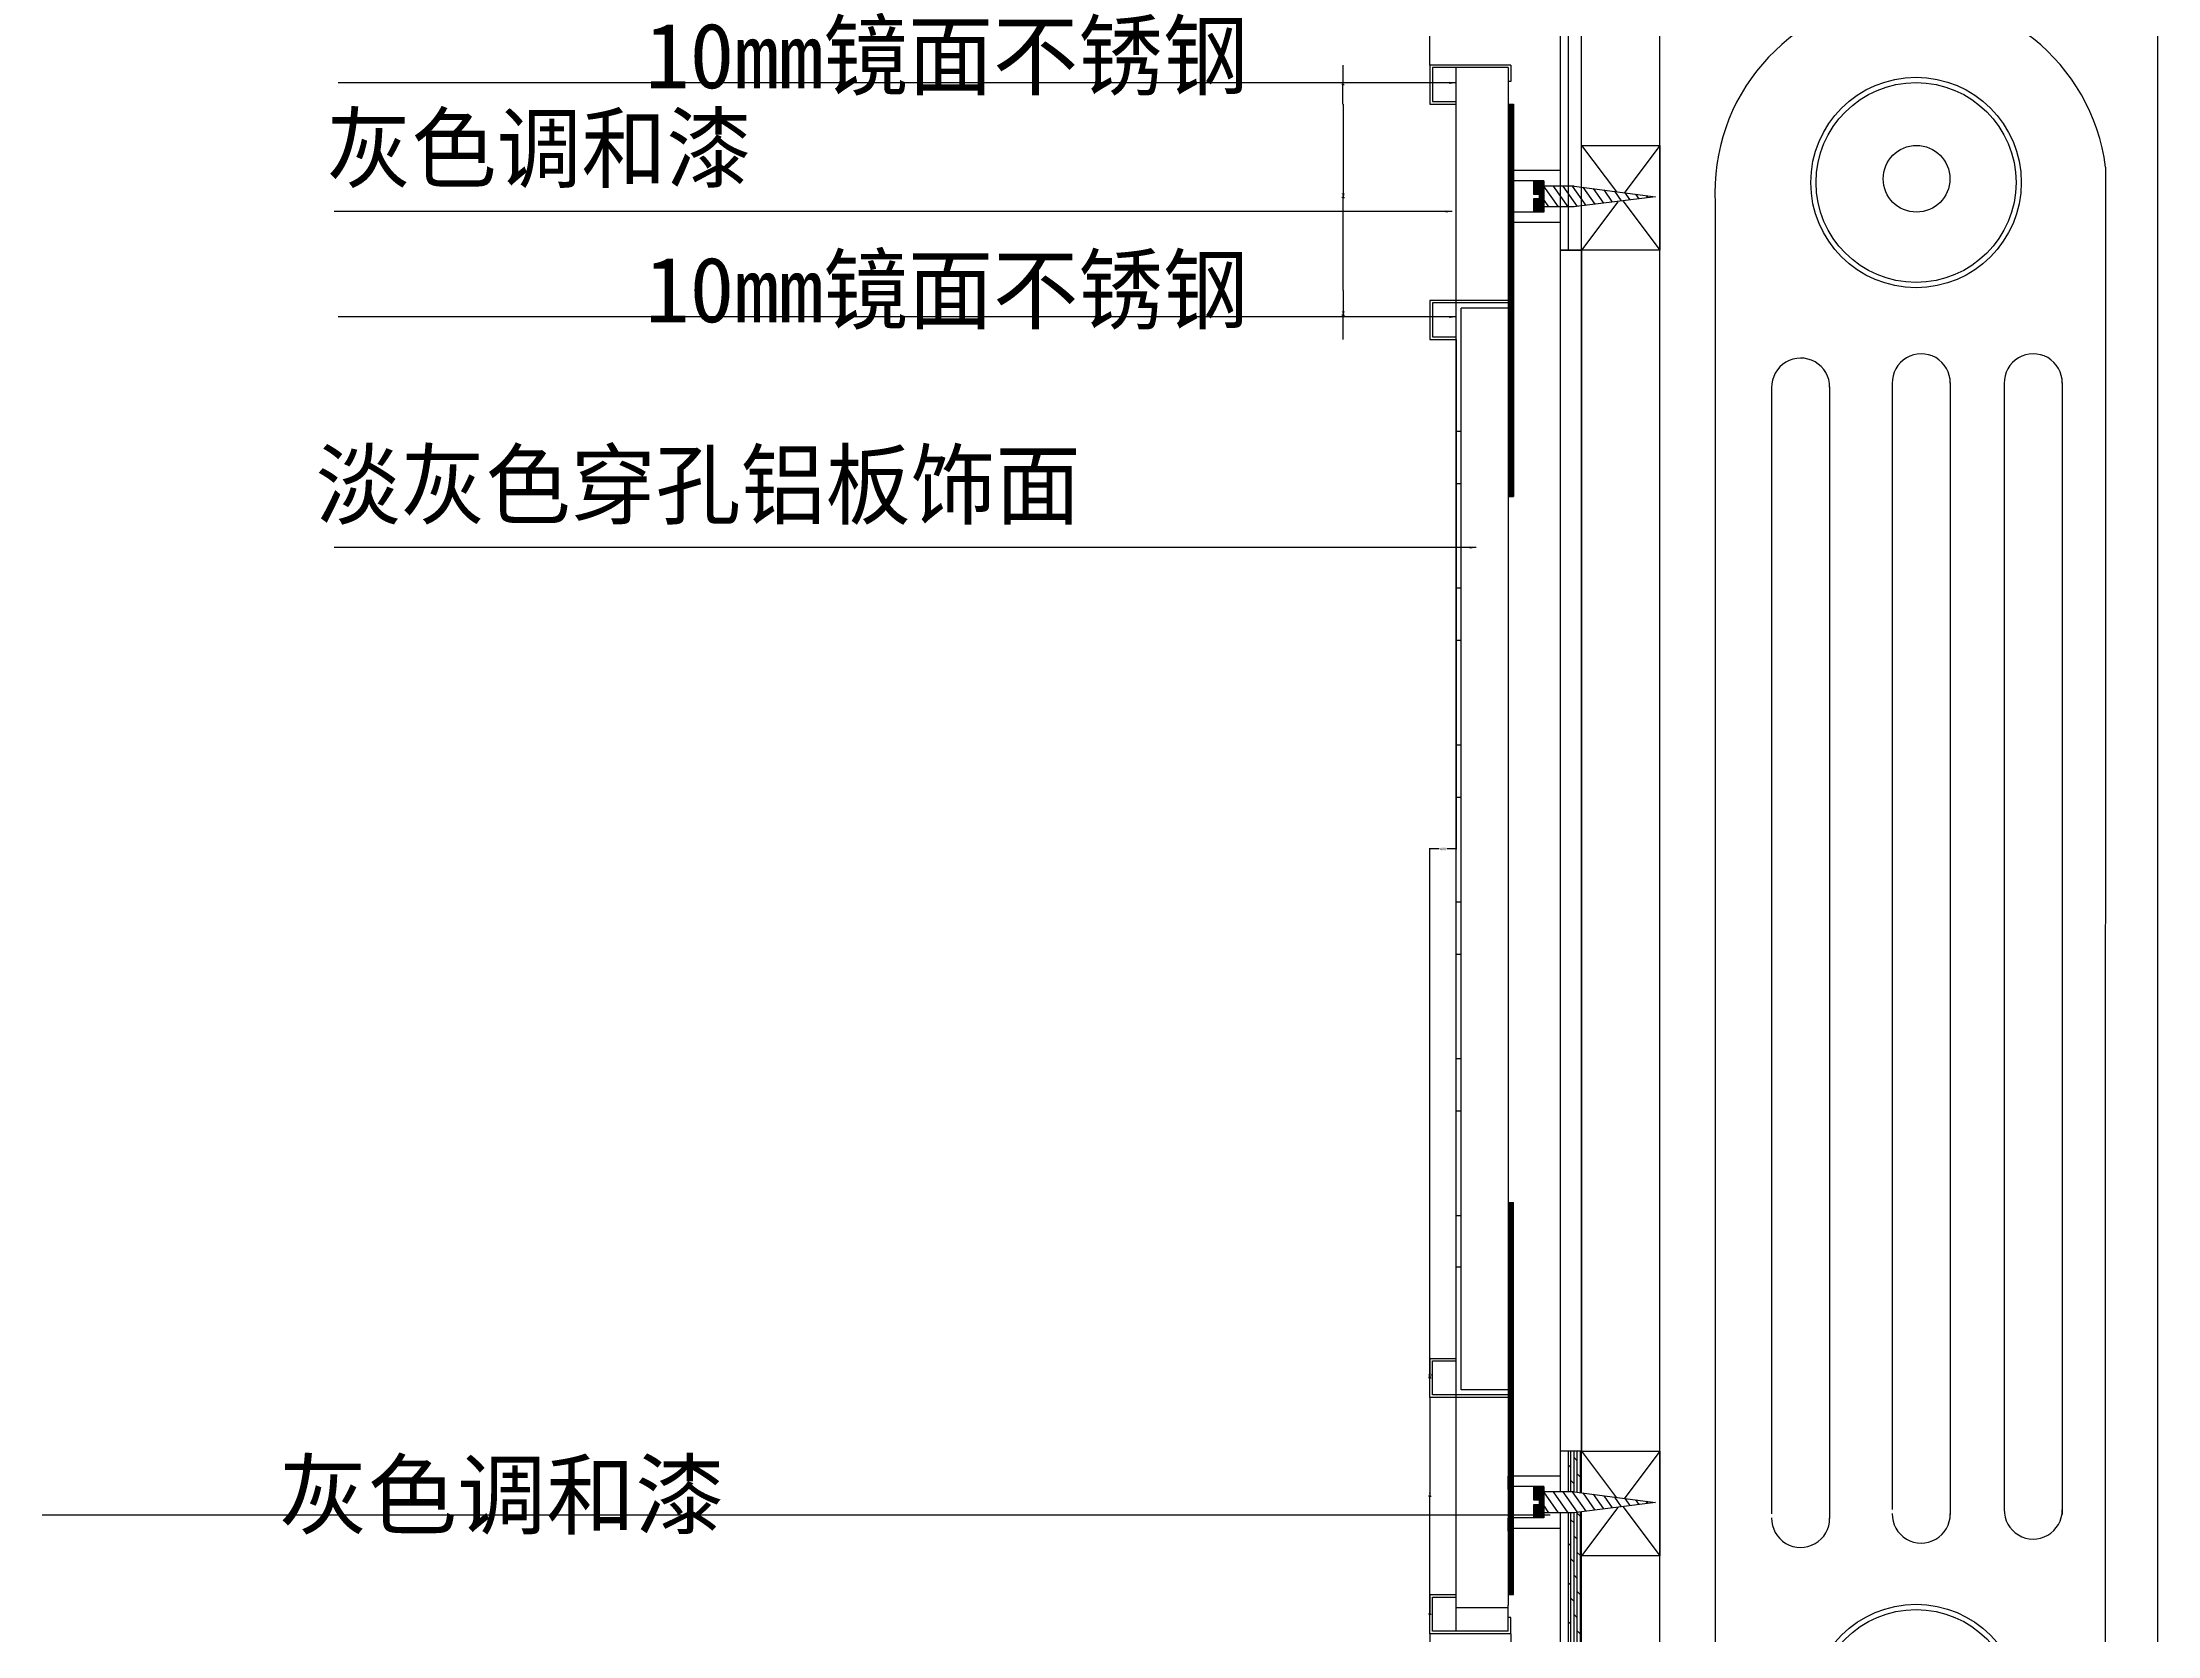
# Model space of a CAD drawing. Header units: metres. Extents: x 277038 to 277981, y -2099 to -699.
# Drawn here: x 277038 to 277847, y -1626 to -1017 of the extents above; entities that cross this region are included whole.
import ezdxf

# ---------------------------------------------------------------- set-up
doc = ezdxf.new("R2010")
doc.units = ezdxf.units.M
for name, color, linetype in [('10', 8, 'Continuous'), ('10地线纹理填充', 8, 'Continuous'), ('17', 1, 'Continuous'), ('3', 2, 'Continuous'), ('6', 1, 'Continuous'), ('7', 7, 'Continuous')]:
    doc.layers.add(name, color=color, linetype=linetype)
doc.dimstyles.get("Standard").update_dxf_attribs({"dimtxt": 2.5, "dimasz": 2.5, "dimexe": 1.25, "dimexo": 0.625, "dimtad": 1, "dimcen": 2.5, "dimazin": 3, "dimtfac": 1, "dimtmove": 0, "dimatfit": 3})

# ---------------------------------------------------------------- blocks, each defined once
blk = doc.blocks.new('_CLOSEDFILLED')
at = {"color": 0, "linetype": 'BYBLOCK'}
blk.add_solid([(-1, 0.2), (0, 0), (-1, -0.2)], dxfattribs=at)
blk = doc.blocks.new('*D1')
for p, q in [((277579.13, -1130.45), (277579.13, -1325.26)), ((277572.63, -1325.26), (277568.88, -1325.26)), ((277569.13, -1520.08), (277569.13, -1325.26)), ((277579.38, -1325.26), (277575.63, -1325.26))]:
    blk.add_line(p, q)
at = {"layer": 'Defpoints'}
for p in [(277579.13, -1130.45), (277579.13, -1325.26), (277569.13, -1520.08)]:
    blk.add_point(p, dxfattribs=at)
at = {"layer": '7', "xscale": 0.25, "yscale": 0.25}
blk.add_blockref('_CLOSEDFILLED', (277569.13, -1325.26), dxfattribs=at)
at = {"layer": '7', "xscale": 0.25, "yscale": 0.25, "rotation": 180}
blk.add_blockref('_CLOSEDFILLED', (277579.13, -1325.26), dxfattribs=at)
at = {"layer": '7', "insert": (277574.13, -1325.26), "char_height": 1, "attachment_point": 5}
blk.add_mtext('400', dxfattribs=at)
blk = doc.blocks.new('*D2')
for p, q in [((277569.13, -1625.45), (277569.13, -1650.82)), ((277600.13, -1625.45), (277600.13, -1650.82)), ((277569.38, -1650.82), (277583.63, -1650.82)), ((277585.63, -1650.82), (277599.88, -1650.82))]:
    blk.add_line(p, q)
at = {"layer": 'Defpoints'}
for p in [(277569.13, -1625.45), (277600.13, -1625.45), (277569.13, -1650.82)]:
    blk.add_point(p, dxfattribs=at)
at = {"layer": '7', "xscale": 0.25, "yscale": 0.25, "rotation": 180}
blk.add_blockref('_CLOSEDFILLED', (277569.13, -1650.82), dxfattribs=at)
at = {"layer": '7', "xscale": 0.25, "yscale": 0.25}
blk.add_blockref('_CLOSEDFILLED', (277600.13, -1650.82), dxfattribs=at)
at = {"layer": '7', "insert": (277584.63, -1650.82), "char_height": 1, "attachment_point": 5}
blk.add_mtext('30', dxfattribs=at)
blk = doc.blocks.new('*D3')
for p, q in [((277569.13, -1520.08), (277569.13, -1527.58)), ((277568.88, -1527.58), (277568.63, -1527.58)), ((277569.13, -1535.08), (277569.13, -1527.58)), ((277569.13, -1527.58), (277569.13, -1527.58)), ((277569.38, -1527.58), (277569.63, -1527.58))]:
    blk.add_line(p, q)
at = {"layer": 'Defpoints'}
for p in [(277569.13, -1520.08), (277569.13, -1527.58), (277569.13, -1535.08)]:
    blk.add_point(p, dxfattribs=at)
at = {"layer": '7', "xscale": 0.25, "yscale": 0.25}
blk.add_blockref('_CLOSEDFILLED', (277569.13, -1527.58), dxfattribs=at)
at = {"layer": '7', "xscale": 0.25, "yscale": 0.25, "rotation": 180}
blk.add_blockref('_CLOSEDFILLED', (277569.13, -1527.58), dxfattribs=at)
at = {"layer": '7', "insert": (277569.13, -1526.455), "char_height": 1, "attachment_point": 5}
blk.add_mtext('10', dxfattribs=at)
blk = doc.blocks.new('*D4')
for p, q in [((277569.13, -1535.08), (277569.13, -1572.76)), ((277568.88, -1572.76), (277568.63, -1572.76)), ((277569.13, -1610.45), (277569.13, -1572.76)), ((277569.13, -1572.76), (277569.13, -1572.76)), ((277569.38, -1572.76), (277569.63, -1572.76))]:
    blk.add_line(p, q)
at = {"layer": 'Defpoints'}
for p in [(277569.13, -1535.08), (277569.13, -1572.76), (277569.13, -1610.45)]:
    blk.add_point(p, dxfattribs=at)
at = {"layer": '7', "xscale": 0.25, "yscale": 0.25}
blk.add_blockref('_CLOSEDFILLED', (277569.13, -1572.76), dxfattribs=at)
at = {"layer": '7', "xscale": 0.25, "yscale": 0.25, "rotation": 180}
blk.add_blockref('_CLOSEDFILLED', (277569.13, -1572.76), dxfattribs=at)
at = {"layer": '7', "insert": (277569.13, -1571.635), "char_height": 1, "attachment_point": 5}
blk.add_mtext('0', dxfattribs=at)
blk = doc.blocks.new('*D5')
for p, q in [((277569.13, -1610.45), (277569.13, -1617.95)), ((277568.88, -1617.95), (277568.63, -1617.95)), ((277569.13, -1625.45), (277569.13, -1617.95)), ((277569.13, -1617.95), (277569.13, -1617.95)), ((277569.38, -1617.95), (277569.63, -1617.95))]:
    blk.add_line(p, q)
at = {"layer": 'Defpoints'}
for p in [(277569.13, -1610.45), (277569.13, -1617.95), (277569.13, -1625.45)]:
    blk.add_point(p, dxfattribs=at)
at = {"layer": '7', "xscale": 0.25, "yscale": 0.25}
blk.add_blockref('_CLOSEDFILLED', (277569.13, -1617.95), dxfattribs=at)
at = {"layer": '7', "xscale": 0.25, "yscale": 0.25, "rotation": 180}
blk.add_blockref('_CLOSEDFILLED', (277569.13, -1617.95), dxfattribs=at)
at = {"layer": '7', "insert": (277569.13, -1616.825), "char_height": 1, "attachment_point": 5}
blk.add_mtext('0', dxfattribs=at)
blk = doc.blocks.new('*D7')
for p, q in [((277583.13, -992.4), (277568.88, -992.4)), ((277569.13, -1025.45), (277569.13, -992.4)), ((277599.38, -992.4), (277585.13, -992.4)), ((277599.13, -1007.11), (277599.13, -992.4))]:
    blk.add_line(p, q)
at = {"layer": 'Defpoints'}
for p in [(277599.13, -992.4), (277599.13, -1007.11), (277569.13, -1025.45)]:
    blk.add_point(p, dxfattribs=at)
at = {"layer": '7', "xscale": 0.25, "yscale": 0.25}
blk.add_blockref('_CLOSEDFILLED', (277569.13, -992.4), dxfattribs=at)
at = {"layer": '7', "xscale": 0.25, "yscale": 0.25, "rotation": 180}
blk.add_blockref('_CLOSEDFILLED', (277599.13, -992.4), dxfattribs=at)
at = {"layer": '7', "insert": (277584.13, -992.4), "char_height": 1, "attachment_point": 5}
blk.add_mtext('30', dxfattribs=at)
blk = doc.blocks.new('*D9')
for p, q in [((277569.13, -925.45), (277569.13, -975.45)), ((277568.88, -975.45), (277568.63, -975.45)), ((277569.13, -1025.45), (277569.13, -975.45)), ((277569.13, -975.45), (277569.13, -975.45)), ((277569.38, -975.45), (277569.63, -975.45))]:
    blk.add_line(p, q)
at = {"layer": 'Defpoints'}
for p in [(277569.13, -925.45), (277569.13, -975.45), (277569.13, -1025.45)]:
    blk.add_point(p, dxfattribs=at)
at = {"layer": '7', "xscale": 0.25, "yscale": 0.25}
blk.add_blockref('_CLOSEDFILLED', (277569.13, -975.45), dxfattribs=at)
at = {"layer": '7', "xscale": 0.25, "yscale": 0.25, "rotation": 180}
blk.add_blockref('_CLOSEDFILLED', (277569.13, -975.45), dxfattribs=at)
at = {"layer": '7', "insert": (277569.13, -974.325), "char_height": 1, "attachment_point": 5}
blk.add_mtext('0', dxfattribs=at)
blk = doc.blocks.new('*D10')
for p, q in [((277535.9, -1025.45), (277535.9, -1032.95)), ((277535.65, -1032.95), (277535.4, -1032.95)), ((277535.9, -1040.45), (277535.9, -1032.95)), ((277535.9, -1032.95), (277535.9, -1032.95)), ((277536.15, -1032.95), (277536.4, -1032.95))]:
    blk.add_line(p, q)
at = {"layer": 'Defpoints'}
for p in [(277535.9, -1025.45), (277535.9, -1032.95), (277535.9, -1040.45)]:
    blk.add_point(p, dxfattribs=at)
at = {"layer": '7', "xscale": 0.25, "yscale": 0.25}
blk.add_blockref('_CLOSEDFILLED', (277535.9, -1032.95), dxfattribs=at)
at = {"layer": '7', "xscale": 0.25, "yscale": 0.25, "rotation": 180}
blk.add_blockref('_CLOSEDFILLED', (277535.9, -1032.95), dxfattribs=at)
at = {"layer": '7', "insert": (277535.9, -1031.825), "char_height": 1, "attachment_point": 5}
blk.add_mtext('0', dxfattribs=at)
blk = doc.blocks.new('*D11')
for p, q in [((277535.99, -1040.45), (277535.99, -1076.09)), ((277535.74, -1076.09), (277535.49, -1076.09)), ((277535.99, -1111.73), (277535.99, -1076.09)), ((277535.99, -1076.09), (277535.99, -1076.09)), ((277536.24, -1076.09), (277536.49, -1076.09))]:
    blk.add_line(p, q)
at = {"layer": 'Defpoints'}
for p in [(277535.99, -1040.45), (277535.99, -1076.09), (277535.99, -1111.73)]:
    blk.add_point(p, dxfattribs=at)
at = {"layer": '7', "xscale": 0.25, "yscale": 0.25}
blk.add_blockref('_CLOSEDFILLED', (277535.99, -1076.09), dxfattribs=at)
at = {"layer": '7', "xscale": 0.25, "yscale": 0.25, "rotation": 180}
blk.add_blockref('_CLOSEDFILLED', (277535.99, -1076.09), dxfattribs=at)
at = {"layer": '7', "insert": (277535.99, -1074.965), "char_height": 1, "attachment_point": 5}
blk.add_mtext('75', dxfattribs=at)
blk = doc.blocks.new('*D12')
for p, q in [((277535.99, -1111.73), (277535.99, -1121.09)), ((277535.74, -1121.09), (277535.49, -1121.09)), ((277535.99, -1130.45), (277535.99, -1121.09)), ((277535.99, -1121.09), (277535.99, -1121.09)), ((277536.24, -1121.09), (277536.49, -1121.09))]:
    blk.add_line(p, q)
at = {"layer": 'Defpoints'}
for p in [(277535.99, -1111.73), (277535.99, -1121.09), (277535.99, -1130.45)]:
    blk.add_point(p, dxfattribs=at)
at = {"layer": '7', "xscale": 0.25, "yscale": 0.25}
blk.add_blockref('_CLOSEDFILLED', (277535.99, -1121.09), dxfattribs=at)
at = {"layer": '7', "xscale": 0.25, "yscale": 0.25, "rotation": 180}
blk.add_blockref('_CLOSEDFILLED', (277535.99, -1121.09), dxfattribs=at)
at = {"layer": '7', "insert": (277535.99, -1119.965), "char_height": 1, "attachment_point": 5}
blk.add_mtext('10', dxfattribs=at)

msp = doc.modelspace()

# ---------------------------------------------------------------- hatches: boundary and pattern name
at = {"layer": '10'}
h = msp.add_hatch(dxfattribs=at)
h.set_pattern_fill('DOTS', scale=5)
h.paths.add_polyline_path([(277601.13, -1040.45), (277599.13, -1040.45), (277599.13, -1190.45), (277601.13, -1190.45)])
h = msp.add_hatch(dxfattribs=at)
h.set_pattern_fill('SOLID')
h.paths.add_polyline_path([(277601.13, -1040.45), (277599.13, -1040.45), (277599.13, -1190.45), (277601.13, -1190.45)])
h = msp.add_hatch(dxfattribs=at)
h.set_pattern_fill('SOLID')
h.paths.add_polyline_path([(277601.13, -1460.45), (277599.13, -1460.45), (277599.13, -1565.11), (277601.13, -1565.11)])
h.paths.add_polyline_path([(277601.13, -1565.11), (277599.13, -1565.11), (277599.13, -1569.11), (277601.13, -1569.11)])
h.paths.add_polyline_path([(277601.13, -1569.14), (277599.13, -1569.14), (277599.13, -1569.18), (277599.13, -1570.18), (277599.13, -1581.11), (277601.13, -1581.11)])
h.paths.add_polyline_path([(277601.13, -1581.11), (277599.13, -1581.11), (277599.13, -1585.11), (277601.13, -1585.11)])
h.paths.add_polyline_path([(277601.13, -1585.11), (277599.13, -1585.11), (277599.13, -1585.18), (277599.13, -1586.18), (277599.13, -1610.45), (277601.13, -1610.45)])

# ---------------------------------------------------------------- linework, layer by layer
for p, q in [((277599.13, -1026.45), (277599.13, -1614.45)), ((277579.13, -1165.45), (277581.13, -1165.45)), ((277579.13, -1185.45), (277581.13, -1185.45)), ((277579.13, -1225.45), (277581.13, -1225.45)), ((277579.13, -1245.45), (277581.13, -1245.45)), ((277579.13, -1285.45), (277581.13, -1285.45)), ((277579.13, -1305.45), (277581.13, -1305.45)), ((277579.13, -1345.45), (277581.13, -1345.45)), ((277579.13, -1365.45), (277581.13, -1365.45)), ((277579.13, -1405.45), (277581.13, -1405.45)), ((277579.13, -1425.45), (277581.13, -1425.45)), ((277579.13, -1465.45), (277581.13, -1465.45)), ((277579.13, -1485.08), (277581.13, -1485.08)), ((277623, -1561.78), (277622.13, -1560.91)), ((277623, -1571.11), (277623, -1555.61)), ((277624.25, -1571.11), (277624.25, -1555.61)), ((277625.5, -1559.28), (277624.25, -1558.03)), ((277625.5, -1571.26), (277625.5, -1555.61)), ((277626.75, -1571.42), (277626.75, -1555.61)), ((277627.13, -1555.91), (277626.82, -1555.61)), ((277624.25, -1568.03), (277623, -1566.78)), ((277626.75, -1565.53), (277625.5, -1564.28)), ((277614.68, -1579.11), (277612.7, -1576.29)), ((277618.34, -1579.11), (277612.74, -1571.11)), ((277622.01, -1579.11), (277616.4, -1571.11)), ((277625.54, -1578.93), (277620.07, -1571.11)), ((277628.91, -1578.51), (277623.73, -1571.11)), ((277627.13, -1570.91), (277626.75, -1570.53)), ((277632.28, -1578.09), (277627.7, -1571.55)), ((277635.65, -1577.67), (277631.73, -1572.08)), ((277639.01, -1577.25), (277635.77, -1572.61)), ((277642.38, -1576.82), (277639.8, -1573.14)), ((277645.75, -1576.4), (277643.83, -1573.67)), ((277649.12, -1575.98), (277647.87, -1574.2)), ((277652.48, -1575.56), (277651.9, -1574.73)), ((277623, -1805.45), (277623, -1579.11)), ((277624.25, -1583.03), (277623, -1581.78)), ((277624.25, -1805.45), (277624.25, -1579.09)), ((277625.5, -1805.45), (277625.5, -1578.93)), ((277626.75, -1580.53), (277625.5, -1579.28)), ((277626.75, -1805.45), (277626.75, -1578.78)), ((277627.13, -1585.91), (277626.75, -1585.53)), ((277623, -1591.78), (277622.13, -1590.91)), ((277625.5, -1589.28), (277624.25, -1588.03)), ((277624.25, -1598.03), (277623, -1596.78)), ((277626.75, -1595.53), (277625.5, -1594.28)), ((277627.13, -1600.91), (277626.75, -1600.53)), ((277623, -1606.78), (277622.13, -1605.91)), ((277625.5, -1604.28), (277624.25, -1603.03)), ((277626.75, -1610.53), (277625.5, -1609.28)), ((277624.25, -1613.03), (277623, -1611.78)), ((277627.13, -1615.91), (277626.75, -1615.53)), ((277623, -1621.78), (277622.13, -1620.91)), ((277625.5, -1619.28), (277624.25, -1618.03)), ((277626.75, -1625.53), (277625.5, -1624.28))]:
    msp.add_line(p, q, dxfattribs=at)
msp.add_lwpolyline([(277619.13, -1096.21), (277627.13, -1096.21), (277627.13, -1555.61), (277619.13, -1555.61)], close=True, dxfattribs=at)
msp.add_lwpolyline([(277615.13, -1580.09), (277038.5, -1580.09)], dxfattribs=at)
at = {"layer": '10地线纹理填充'}
for p, q in [((277618.34, -1079.72), (277612.74, -1071.72)), ((277622.01, -1079.72), (277616.4, -1071.72)), ((277625.54, -1079.54), (277620.07, -1071.72)), ((277628.91, -1079.12), (277623.73, -1071.72)), ((277632.28, -1078.69), (277627.7, -1072.15)), ((277635.65, -1078.27), (277631.73, -1072.68)), ((277639.01, -1077.85), (277635.77, -1073.22)), ((277642.38, -1077.43), (277639.8, -1073.75)), ((277645.75, -1077.01), (277643.83, -1074.28)), ((277649.12, -1076.59), (277647.87, -1074.81)), ((277652.48, -1076.17), (277651.9, -1075.34)), ((277614.68, -1079.72), (277612.7, -1076.89))]:
    msp.add_line(p, q, dxfattribs=at)
at = {"layer": '17'}
for p, q in [((277619.13, -1096.21), (277619.13, -925.45)), ((277622.13, -1096.21), (277622.13, -925.45)), ((277627.13, -1096.21), (277627.13, -925.45)), ((277657.13, -1805.45), (277657.13, -925.45)), ((277600.13, -1025.45), (277569.13, -1025.45)), ((277569.13, -1025.45), (277569.13, -1040.45)), ((277599.13, -1026.45), (277570.13, -1026.45)), ((277570.13, -1026.45), (277570.13, -1039.45)), ((277579.13, -1624.45), (277579.13, -1026.45)), ((277600.13, -1025.45), (277600.13, -1031.73)), ((277600.13, -1031.73), (277599.13, -1031.73)), ((277569.13, -1040.45), (277579.13, -1040.45)), ((277570.13, -1039.45), (277579.13, -1039.45)), ((277599.13, -1040.45), (277601.13, -1040.45)), ((277601.13, -1040.45), (277601.13, -1190.45)), ((277627.13, -1056.21), (277640.46, -1073.99)), ((277657.13, -1056.21), (277643.49, -1074.39)), ((277599.13, -1065.72), (277599.13, -1069.72)), ((277619.17, -1065.72), (277601.13, -1065.72)), ((277827.52, -1064.45), (277827.34, -1711.55)), ((277612.38, -1069.72), (277601.13, -1069.72)), ((277612.7, -1069.72), (277601.13, -1069.72)), ((277612.7, -1069.72), (277601.13, -1069.72)), ((277608.7, -1069.72), (277608.7, -1074.79)), ((277612.7, -1069.76), (277608.7, -1069.76)), ((277612.7, -1070.01), (277608.7, -1070.01)), ((277612.7, -1070.26), (277608.7, -1070.26)), ((277612.7, -1070.51), (277608.7, -1070.51)), ((277612.7, -1070.76), (277608.7, -1070.76)), ((277612.7, -1071.01), (277608.7, -1071.01)), ((277612.7, -1071.26), (277608.7, -1071.26)), ((277612.7, -1071.51), (277608.7, -1071.51)), ((277612.7, -1071.76), (277608.7, -1071.76)), ((277612.7, -1072.01), (277608.7, -1072.01)), ((277612.7, -1072.26), (277608.7, -1072.26)), ((277612.7, -1072.51), (277608.7, -1072.51)), ((277612.7, -1072.76), (277608.7, -1072.76)), ((277612.7, -1073.01), (277608.7, -1073.01)), ((277612.7, -1073.26), (277608.7, -1073.26)), ((277612.7, -1073.51), (277608.7, -1073.51)), ((277612.7, -1073.76), (277608.7, -1073.76)), ((277612.7, -1074.01), (277608.7, -1074.01)), ((277612.7, -1074.26), (277608.7, -1074.26)), ((277612.7, -1074.51), (277608.7, -1074.51)), ((277612.7, -1074.76), (277608.7, -1074.76)), ((277608.7, -1074.79), (277610.89, -1074.79)), ((277610.89, -1074.79), (277610.89, -1076.65)), ((277612.7, -1075.01), (277610.89, -1075.01)), ((277612.7, -1075.26), (277610.89, -1075.26)), ((277612.7, -1075.51), (277610.89, -1075.51)), ((277612.7, -1075.76), (277610.89, -1075.76)), ((277612.7, -1069.72), (277612.7, -1074.79)), ((277612.7, -1069.72), (277612.7, -1081.72)), ((277624.37, -1071.72), (277612.7, -1071.72)), ((277655.41, -1075.8), (277624.11, -1079.72)), ((277624.37, -1071.72), (277655.41, -1075.8)), ((277599.13, -1081.72), (277599.13, -1085.72)), ((277612.38, -1081.72), (277601.13, -1081.72)), ((277612.38, -1081.72), (277601.13, -1081.72)), ((277612.7, -1081.72), (277601.13, -1081.72)), ((277610.89, -1076.65), (277608.7, -1076.65)), ((277608.7, -1076.65), (277608.7, -1081.72)), ((277612.7, -1076.76), (277608.7, -1076.76)), ((277612.7, -1077.01), (277608.7, -1077.01)), ((277612.7, -1077.26), (277608.7, -1077.26)), ((277612.7, -1077.51), (277608.7, -1077.51)), ((277612.7, -1077.76), (277608.7, -1077.76)), ((277612.7, -1078.01), (277608.7, -1078.01)), ((277612.7, -1078.26), (277608.7, -1078.26)), ((277612.7, -1078.51), (277608.7, -1078.51)), ((277612.7, -1078.76), (277608.7, -1078.76)), ((277612.7, -1079.01), (277608.7, -1079.01)), ((277612.7, -1079.26), (277608.7, -1079.26)), ((277612.7, -1079.51), (277608.7, -1079.51)), ((277612.7, -1079.76), (277608.7, -1079.76)), ((277612.7, -1080.01), (277608.7, -1080.01)), ((277612.7, -1080.26), (277608.7, -1080.26)), ((277612.7, -1080.51), (277608.7, -1080.51)), ((277612.7, -1080.76), (277608.7, -1080.76)), ((277612.7, -1081.01), (277608.7, -1081.01)), ((277612.7, -1081.26), (277608.7, -1081.26)), ((277612.7, -1081.51), (277608.7, -1081.51)), ((277612.7, -1076.01), (277610.89, -1076.01)), ((277612.7, -1076.26), (277610.89, -1076.26)), ((277612.7, -1076.51), (277610.89, -1076.51)), ((277624.37, -1079.72), (277612.7, -1079.72)), ((277678.25, -1078.27), (277678.25, -1711.55)), ((277619.17, -1085.72), (277601.13, -1085.72)), ((277614.38, -1085.72), (277614.38, -1085.72)), ((277627.13, -1096.21), (277619.13, -1096.21)), ((277627.13, -1555.61), (277627.13, -1096.21)), ((277569.13, -1115.45), (277569.13, -1130.45)), ((277599.13, -1115.45), (277569.13, -1115.45)), ((277570.13, -1116.45), (277570.13, -1129.45)), ((277599.13, -1116.45), (277570.13, -1116.45)), ((277581.13, -1532.08), (277581.13, -1118.45)), ((277599.13, -1118.45), (277581.13, -1118.45)), ((277569.13, -1130.45), (277579.13, -1130.45)), ((277570.13, -1129.45), (277579.13, -1129.45)), ((277722, -1148.54), (277722, -1581.38)), ((277745.95, -1147.21), (277745.95, -1577.87)), ((277768.13, -1146.9), (277768.13, -1579.74)), ((277788.79, -1147.21), (277788.79, -1577.87)), ((277810.96, -1146.9), (277810.96, -1579.74)), ((277699.83, -1148.86), (277699.83, -1579.52)), ((277599.13, -1190.45), (277601.13, -1190.45)), ((277599.13, -1460.45), (277601.13, -1460.45)), ((277601.13, -1610.45), (277601.13, -1460.45)), ((277569.13, -1520.08), (277579.13, -1520.08)), ((277569.13, -1535.08), (277569.13, -1520.08)), ((277570.13, -1521.08), (277579.13, -1521.08)), ((277570.13, -1534.08), (277570.13, -1521.08)), ((277599.13, -1535.08), (277569.13, -1535.08)), ((277599.13, -1534.08), (277570.13, -1534.08)), ((277599.13, -1532.08), (277581.13, -1532.08)), ((277627.13, -1555.61), (277619.13, -1555.61)), ((277619.13, -1571.11), (277619.13, -1555.61)), ((277622.13, -1571.11), (277622.13, -1555.61)), ((277627.13, -1555.61), (277640.46, -1573.39)), ((277627.13, -1571.47), (277627.13, -1555.61)), ((277619.17, -1565.11), (277599.13, -1565.11)), ((277599.13, -1569.18), (277599.13, -1565.18)), ((277599.13, -1570.18), (277599.13, -1566.18)), ((277612.38, -1569.11), (277599.13, -1569.11)), ((277612.7, -1569.11), (277599.13, -1569.11)), ((277612.7, -1569.16), (277599.13, -1569.14)), ((277608.7, -1569.11), (277608.7, -1574.18)), ((277612.7, -1569.16), (277608.7, -1569.16)), ((277612.7, -1569.11), (277612.7, -1574.18)), ((277612.7, -1569.11), (277612.7, -1581.11)), ((277612.7, -1569.41), (277608.7, -1569.41)), ((277612.7, -1569.66), (277608.7, -1569.66)), ((277612.7, -1569.91), (277608.7, -1569.91)), ((277612.7, -1570.16), (277608.7, -1570.16)), ((277612.7, -1570.41), (277608.7, -1570.41)), ((277612.7, -1570.66), (277608.7, -1570.66)), ((277612.7, -1570.91), (277608.7, -1570.91)), ((277612.7, -1571.16), (277608.7, -1571.16)), ((277612.7, -1571.41), (277608.7, -1571.41)), ((277612.7, -1571.66), (277608.7, -1571.66)), ((277612.7, -1571.91), (277608.7, -1571.91)), ((277612.7, -1572.16), (277608.7, -1572.16)), ((277612.7, -1572.41), (277608.7, -1572.41)), ((277612.7, -1572.66), (277608.7, -1572.66)), ((277612.7, -1572.91), (277608.7, -1572.91)), ((277612.7, -1573.16), (277608.7, -1573.16)), ((277612.7, -1573.41), (277608.7, -1573.41)), ((277612.7, -1573.66), (277608.7, -1573.66)), ((277612.7, -1573.91), (277608.7, -1573.91)), ((277612.7, -1574.16), (277608.7, -1574.16)), ((277608.7, -1574.18), (277610.89, -1574.18)), ((277610.89, -1576.05), (277608.7, -1576.05)), ((277608.7, -1576.05), (277608.7, -1581.11)), ((277612.7, -1576.16), (277608.7, -1576.16)), ((277612.7, -1576.41), (277608.7, -1576.41)), ((277612.7, -1576.66), (277608.7, -1576.66)), ((277612.7, -1576.91), (277608.7, -1576.91)), ((277612.7, -1577.16), (277608.7, -1577.16)), ((277612.7, -1577.41), (277608.7, -1577.41)), ((277610.89, -1574.18), (277610.89, -1576.05)), ((277612.7, -1574.41), (277610.89, -1574.41)), ((277612.7, -1574.66), (277610.89, -1574.66)), ((277612.7, -1574.91), (277610.89, -1574.91)), ((277612.7, -1575.16), (277610.89, -1575.16)), ((277612.7, -1575.41), (277610.89, -1575.41)), ((277612.7, -1575.66), (277610.89, -1575.66)), ((277612.7, -1575.91), (277610.89, -1575.91)), ((277624.37, -1571.11), (277612.7, -1571.11)), ((277655.41, -1575.2), (277624.11, -1579.11)), ((277624.37, -1571.11), (277655.41, -1575.2)), ((277612.38, -1581.11), (277599.13, -1581.11)), ((277612.38, -1581.11), (277599.13, -1581.11)), ((277612.7, -1581.11), (277599.13, -1581.11)), ((277599.13, -1585.18), (277599.13, -1581.18)), ((277599.13, -1586.18), (277599.13, -1582.18)), ((277619.17, -1585.11), (277599.13, -1585.11)), ((277612.7, -1577.66), (277608.7, -1577.66)), ((277612.7, -1577.91), (277608.7, -1577.91)), ((277612.7, -1578.16), (277608.7, -1578.16)), ((277612.7, -1578.41), (277608.7, -1578.41)), ((277612.7, -1578.66), (277608.7, -1578.66)), ((277612.7, -1578.91), (277608.7, -1578.91)), ((277612.7, -1579.16), (277608.7, -1579.16)), ((277612.7, -1579.41), (277608.7, -1579.41)), ((277612.7, -1579.66), (277608.7, -1579.66)), ((277612.7, -1579.91), (277608.7, -1579.91)), ((277612.7, -1580.16), (277608.7, -1580.16)), ((277612.7, -1580.41), (277608.7, -1580.41)), ((277612.7, -1580.66), (277608.7, -1580.66)), ((277612.7, -1580.91), (277608.7, -1580.91)), ((277624.37, -1579.11), (277612.7, -1579.11)), ((277614.38, -1585.11), (277614.38, -1585.11)), ((277619.13, -1805.45), (277619.13, -1579.11)), ((277622.13, -1805.45), (277622.13, -1579.11)), ((277627.13, -1805.45), (277627.13, -1578.73)), ((277569.13, -1625.45), (277569.13, -1610.45)), ((277569.13, -1610.45), (277579.13, -1610.45)), ((277570.13, -1624.45), (277570.13, -1611.45)), ((277570.13, -1611.45), (277579.13, -1611.45)), ((277599.13, -1615.45), (277579.13, -1615.45)), ((277599.13, -1610.45), (277601.13, -1610.45)), ((277599.13, -1624.45), (277599.13, -1614.45)), ((277600.13, -1625.45), (277569.13, -1625.45)), ((277599.13, -1624.45), (277570.13, -1624.45)), ((277599.13, -1624.45), (277579.13, -1624.45)), ((277600.13, -1619.16), (277599.13, -1619.16)), ((277600.13, -1625.45), (277600.13, -1619.16))]:
    msp.add_line(p, q, dxfattribs=at)
for centre, radius in [((277755.05, -1070.37), 40.24), ((277755.05, -1070.37), 38.24), ((277755.23, -1068.96), 12.75), ((277755.05, -1654.39), 40.24), ((277755.05, -1654.39), 38.24)]:
    msp.add_circle(centre, radius, dxfattribs=at)
for centre, radius, start, end in [((277753.13, -1074.01), 75, 7.32, 183.26), ((277710.92, -1148.62), 11.09, 359.58, 181.21), ((277757.04, -1146.98), 11.09, 359.58, 181.21), ((277799.87, -1146.98), 11.09, 359.58, 181.21), ((277710.92, -1581.3), 11.09, 178.79, 0.42), ((277757.04, -1579.65), 11.09, 178.79, 0.42), ((277799.87, -1578.1), 11.09, 178.79, 0.42)]:
    msp.add_arc(centre, radius, start, end, dxfattribs=at)
at = {"layer": '3'}
msp.add_line((277847.46, -1805.45), (277847.46, -699.01), dxfattribs=at)
at = {"layer": '6'}
for p, q in [((277627.13, -1072.24), (277627.13, -1056.21)), ((277627.13, -1056.21), (277657.13, -1056.21)), ((277657.13, -1056.21), (277657.13, -1096.21)), ((277640.96, -1077.77), (277627.13, -1096.21)), ((277627.13, -1096.21), (277627.13, -1079.5)), ((277643.09, -1077.5), (277657.13, -1096.21)), ((277657.13, -1096.21), (277627.13, -1096.21)), ((277627.13, -1571.63), (277627.13, -1555.61)), ((277627.13, -1555.61), (277657.13, -1555.61)), ((277657.13, -1555.61), (277643.49, -1573.79)), ((277657.13, -1555.61), (277657.13, -1595.61)), ((277640.96, -1577.16), (277627.13, -1595.61)), ((277643.09, -1576.9), (277657.13, -1595.61)), ((277627.13, -1595.61), (277627.13, -1578.89)), ((277657.13, -1595.61), (277627.13, -1595.61))]:
    msp.add_line(p, q, dxfattribs=at)

# ---------------------------------------------------------------- texts
for s, p in [('灰色调和漆', (277147.2, -1069.8)), ('淡灰色穿孔铝板饰面', (277143.04, -1198.49))]:
    msp.add_text(s, height=25).set_placement(p)
at = {"char_height": 25, "attachment_point": 1}
for s, insert in [('10mm镜面不锈钢', (277269.08, -1009.32)), ('10mm镜面不锈钢', (277269.08, -1098.83)), ('\\f幼圆|b0|i0|c134|p49;灰色调和漆', (277128.9, -1559.8))]:
    msp.add_mtext(s, dxfattribs=dict(at, insert=insert))

# ---------------------------------------------------------------- dimensions: what is measured, and where the dimension line sits
at = {"layer": '7'}
for base, p1, p2, picture, middle in [((277569.13, -975.45), (277569.13, -1025.45), (277569.13, -925.45), '*D9', (277569.13, -974.325)), ((277535.9, -1032.95), (277535.9, -1025.45), (277535.9, -1040.45), '*D10', (277535.9, -1031.825)), ((277569.13, -1572.76), (277569.13, -1535.08), (277569.13, -1610.45), '*D4', (277569.13, -1571.635)), ((277569.13, -1617.95), (277569.13, -1610.45), (277569.13, -1625.45), '*D5', (277569.13, -1616.825))]:
    dim = msp.add_linear_dim(base=base, p1=p1, p2=p2, dimstyle='Standard', dxfattribs=at)
    dim.commit()
    dim.dimension.update_dxf_attribs({"geometry": picture, "text_midpoint": middle})
for base, p1, p2, text, picture, middle in [((277599.13, -992.4), (277599.13, -1007.11), (277569.13, -1025.45), '30', '*D7', (277584.13, -992.4)), ((277535.99, -1076.09), (277535.99, -1040.45), (277535.99, -1111.73), '75', '*D11', (277535.99, -1074.965)), ((277535.99, -1121.09), (277535.99, -1111.73), (277535.99, -1130.45), '10', '*D12', (277535.99, -1119.965)), ((277579.13, -1325.26), (277579.13, -1130.45), (277569.13, -1520.08), '400', '*D1', (277574.13, -1325.26)), ((277569.13, -1527.58), (277569.13, -1520.08), (277569.13, -1535.08), '10', '*D3', (277569.13, -1526.455)), ((277569.13, -1650.82), (277569.13, -1625.45), (277600.13, -1625.45), '30', '*D2', (277584.63, -1650.82))]:
    dim = msp.add_linear_dim(base=base, p1=p1, p2=p2, text=text, dimstyle='Standard', dxfattribs=at)
    dim.commit()
    dim.dimension.update_dxf_attribs({"geometry": picture, "text_midpoint": middle})

# ---------------------------------------------------------------- leaders
for points in [[(277579.13, -1032.28), (277151.63, -1032.28)], [(277577.63, -1081.47), (277150.14, -1081.47)], [(277579.13, -1121.79), (277151.63, -1121.79)], [(277586.87, -1209.98), (277150.07, -1209.98)]]:
    msp.add_leader(points, dimstyle='Standard', dxfattribs=at)

doc.saveas('drawing.dxf')
